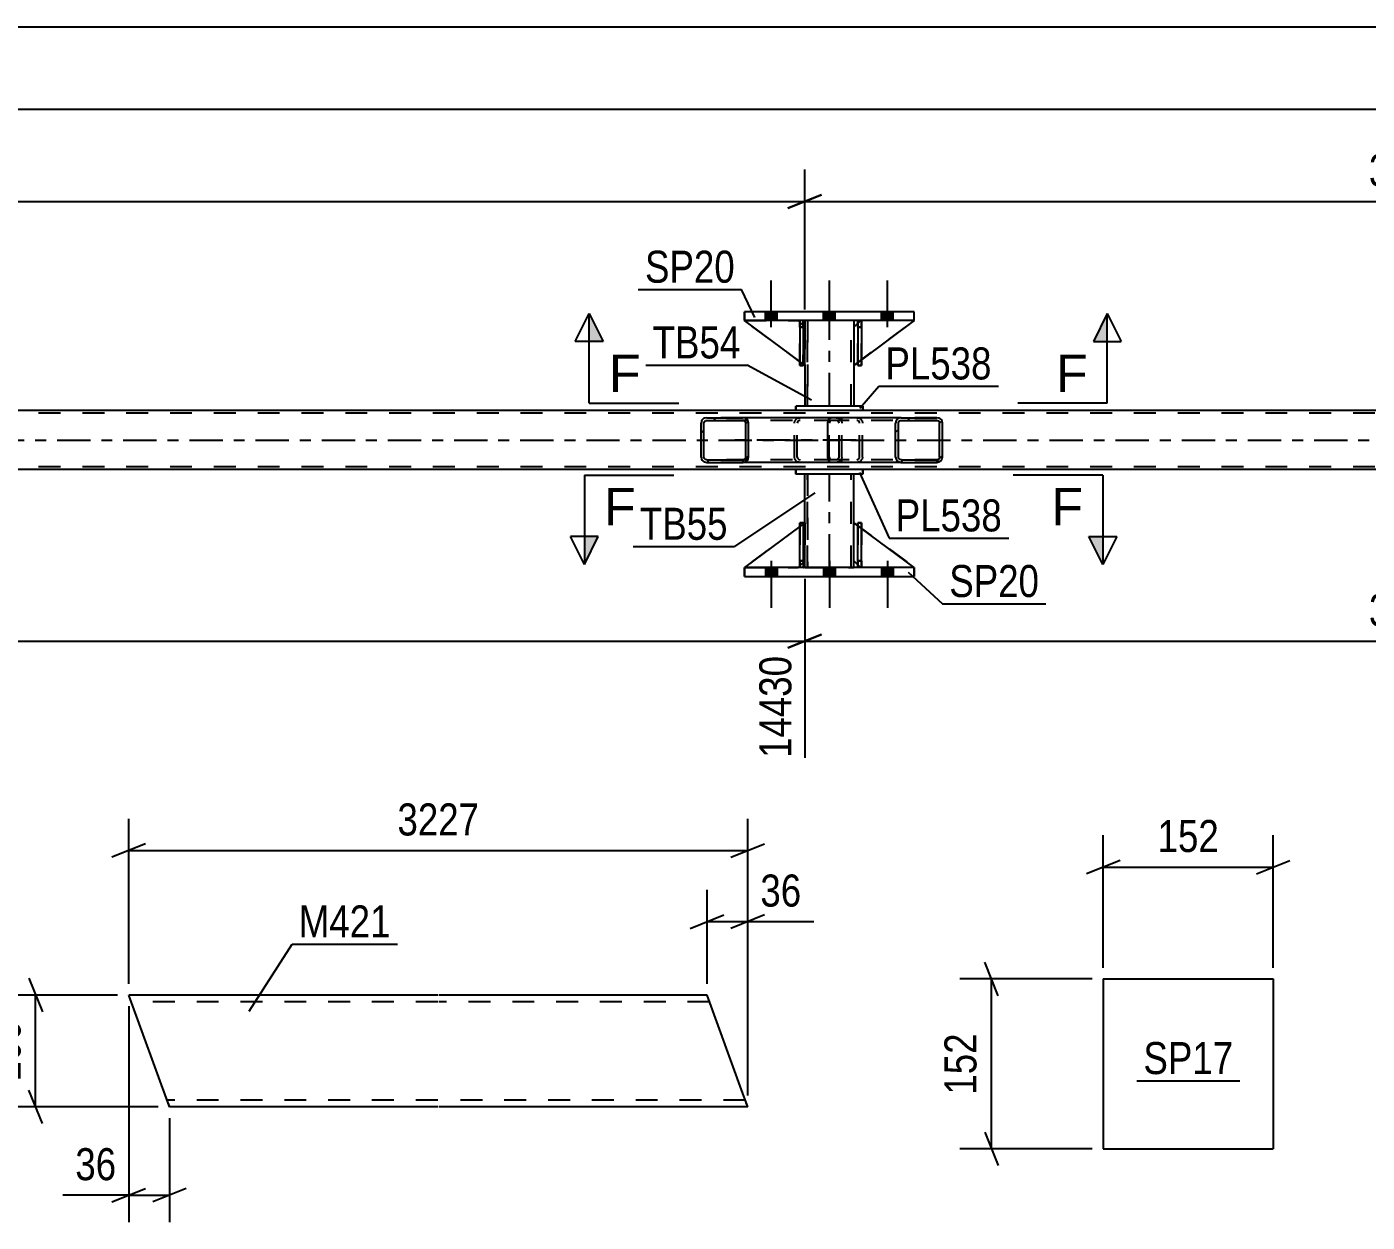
# Model space of a CAD drawing. Header units: millimetres. Extents: x 0 to 841, y 0 to 594.
# Drawn here: x 601.2 to 721.1, y 162.2 to 269.1 of the extents above; entities that cross this region are included whole.
import ezdxf

# ---------------------------------------------------------------- set-up
doc = ezdxf.new("R2010")
doc.units = ezdxf.units.MM
doc.linetypes.add('DXK_LINE_DOT2', pattern=[3.9198, 1.9599, -1.9599])
doc.linetypes.add('DXK_LINE_DOT3', pattern=[5.9187, 2.979, -0.9799, 0.9799, -0.9799])
doc.styles.add('Arial', font='ARIAL.TTF', dxfattribs={"height": 0.2})
doc.styles.add('Arial Narrow', font='ARIALN.TTF', dxfattribs={"height": 0.2})

# ---------------------------------------------------------------- blocks, each defined once
blk = doc.blocks.new('Part-103609051-3179 - 3096')
at = {"color": 2, "linetype": 'Continuous'}
for p, q in [((675.51, 220.71), (675.51, 224.71)), ((675.51, 224.71), (675.83, 224.71)), ((675.83, 220.71), (675.83, 224.71)), ((675.51, 220.71), (675.51, 220.71)), ((675.83, 220.71), (675.51, 220.71))]:
    blk.add_line(p, q, dxfattribs=at)
at = {"color": 7, "linetype": 'DXK_LINE_DOT2'}
for p, q in [((675.51, 224.71), (675.51, 221.31)), ((675.83, 221.31), (675.83, 224.71)), ((675.51, 221.31), (675.51, 220.71)), ((675.51, 221.31), (675.83, 221.31)), ((675.83, 220.71), (675.83, 221.31)), ((675.83, 220.71), (675.83, 220.71))]:
    blk.add_line(p, q, dxfattribs=at)
blk = doc.blocks.new('Part-103609051-3185 - 3096')
at = {"color": 2, "linetype": 'Continuous'}
for p, q in [((670.32, 224.38), (665.36, 220.71)), ((670.76, 224.71), (670.64, 224.62)), ((670.76, 221.31), (670.76, 224.71)), ((670.32, 220.87), (670.16, 220.71)), ((670.76, 221.31), (670.64, 221.18))]:
    blk.add_line(p, q, dxfattribs=at)
at = {"color": 7, "linetype": 'DXK_LINE_DOT2'}
for p, q in [((670.64, 224.62), (670.32, 224.38)), ((670.76, 224.71), (670.76, 221.31)), ((665.36, 220.71), (670.16, 220.71)), ((670.64, 221.18), (670.32, 220.87))]:
    blk.add_line(p, q, dxfattribs=at)
blk = doc.blocks.new('Bolt-103609051-3137 - 3096')
at = {"linetype": 'Continuous'}
for points in [[(667.24, 242.79), (668.28, 242.79), (668.28, 243.59), (667.24, 243.59)], [(667.24, 242.79), (668.28, 242.79), (668.28, 243.59), (667.24, 243.59)], [(667.24, 242.79), (668.28, 242.79), (668.28, 243.59), (667.24, 243.59)], [(672.44, 242.79), (673.48, 242.79), (673.48, 243.59), (672.44, 243.59)], [(672.44, 242.79), (673.48, 242.79), (673.48, 243.59), (672.44, 243.59)], [(677.64, 242.79), (678.68, 242.79), (678.68, 243.59), (677.64, 243.59)], [(677.64, 242.79), (678.68, 242.79), (678.68, 243.59), (677.64, 243.59)], [(677.64, 242.79), (678.68, 242.79), (678.68, 243.59), (677.64, 243.59)]]:
    blk.add_hatch(color=1, dxfattribs=at).paths.add_polyline_path(points)
at = {"color": 1, "linetype": 'Continuous'}
for p, q in [((667.76, 242.19), (667.76, 246.39)), ((667.76, 242.19), (667.76, 246.39)), ((667.76, 242.19), (667.76, 246.39)), ((672.96, 242.19), (672.96, 246.39)), ((672.96, 242.19), (672.96, 246.39)), ((678.16, 242.19), (678.16, 246.39)), ((678.16, 242.19), (678.16, 246.39)), ((678.16, 242.19), (678.16, 246.39)), ((667.24, 242.79), (667.24, 243.59)), ((667.24, 242.79), (667.24, 243.59)), ((667.24, 242.79), (667.24, 243.59)), ((668.28, 242.79), (668.28, 243.59)), ((668.28, 242.79), (668.28, 243.59)), ((668.28, 242.79), (668.28, 243.59)), ((672.44, 242.79), (672.44, 243.59)), ((672.44, 242.79), (672.44, 243.59)), ((673.48, 242.79), (673.48, 243.59)), ((673.48, 242.79), (673.48, 243.59)), ((677.64, 242.79), (677.64, 243.59)), ((677.64, 242.79), (677.64, 243.59)), ((677.64, 242.79), (677.64, 243.59)), ((678.68, 242.79), (678.68, 243.59)), ((678.68, 242.79), (678.68, 243.59)), ((678.68, 242.79), (678.68, 243.59))]:
    blk.add_line(p, q, dxfattribs=at)
blk = doc.blocks.new('Bolt-103609051-3138 - 3096')
at = {"linetype": 'Continuous'}
for points in [[(668.28, 220.71), (667.24, 220.71), (667.24, 219.91), (668.28, 219.91)], [(668.28, 220.71), (667.24, 220.71), (667.24, 219.91), (668.28, 219.91)], [(668.28, 220.71), (667.24, 220.71), (667.24, 219.91), (668.28, 219.91)], [(673.48, 220.71), (672.44, 220.71), (672.44, 219.91), (673.48, 219.91)], [(673.48, 220.71), (672.44, 220.71), (672.44, 219.91), (673.48, 219.91)], [(678.68, 220.71), (677.64, 220.71), (677.64, 219.91), (678.68, 219.91)], [(678.68, 220.71), (677.64, 220.71), (677.64, 219.91), (678.68, 219.91)], [(678.68, 220.71), (677.64, 220.71), (677.64, 219.91), (678.68, 219.91)]]:
    blk.add_hatch(color=1, dxfattribs=at).paths.add_polyline_path(points)
at = {"color": 1, "linetype": 'Continuous'}
for p, q in [((667.24, 220.71), (667.24, 219.91)), ((667.24, 220.71), (667.24, 219.91)), ((667.24, 220.71), (667.24, 219.91)), ((667.76, 221.31), (667.76, 217.11)), ((667.76, 221.31), (667.76, 217.11)), ((667.76, 221.31), (667.76, 217.11)), ((668.28, 220.71), (668.28, 219.91)), ((668.28, 220.71), (668.28, 219.91)), ((668.28, 220.71), (668.28, 219.91)), ((672.44, 220.71), (672.44, 219.91)), ((672.44, 220.71), (672.44, 219.91)), ((672.96, 221.31), (672.96, 217.11)), ((672.96, 221.31), (672.96, 217.11)), ((673.48, 220.71), (673.48, 219.91)), ((673.48, 220.71), (673.48, 219.91)), ((677.64, 220.71), (677.64, 219.91)), ((677.64, 220.71), (677.64, 219.91)), ((677.64, 220.71), (677.64, 219.91)), ((678.16, 221.31), (678.16, 217.11)), ((678.16, 221.31), (678.16, 217.11)), ((678.16, 221.31), (678.16, 217.11)), ((678.68, 220.71), (678.68, 219.91)), ((678.68, 220.71), (678.68, 219.91)), ((678.68, 220.71), (678.68, 219.91))]:
    blk.add_line(p, q, dxfattribs=at)
blk = doc.blocks.new('Part-103609051-3203 - 3096')
at = {"color": 2, "linetype": 'Continuous'}
for p, q in [((670.76, 224.71), (670.76, 229.07)), ((675.16, 224.71), (675.16, 229.07)), ((670.76, 220.71), (670.76, 221.31)), ((675.16, 220.71), (675.16, 221.31))]:
    blk.add_line(p, q, dxfattribs=at)
at = {"color": 7, "linetype": 'DXK_LINE_DOT2'}
for p, q in [((675.16, 229.07), (670.76, 229.07)), ((670.76, 220.71), (670.76, 229.07)), ((671, 220.71), (671, 229.07)), ((671, 229.07), (671, 220.71)), ((674.92, 220.71), (674.92, 229.07)), ((674.92, 220.71), (674.92, 229.07)), ((675.16, 220.71), (675.16, 229.07)), ((670.76, 221.31), (670.76, 224.71)), ((675.16, 221.31), (675.16, 224.71)), ((670.76, 220.71), (675.16, 220.71))]:
    blk.add_line(p, q, dxfattribs=at)
at = {"color": 7, "linetype": 'DXK_LINE_DOT3'}
blk.add_line((672.96, 220.71), (672.96, 229.07), dxfattribs=at)
blk = doc.blocks.new('Part-103609051-3204 - 3096')
at = {"color": 7, "linetype": 'DXK_LINE_DOT2'}
for p, q in [((670.31, 242.19), (670.31, 242.79)), ((670.31, 242.79), (670.32, 242.79)), ((670.32, 242.79), (670.31, 238.79)), ((670.64, 242.79), (670.31, 242.79)), ((670.63, 242.19), (670.63, 242.79)), ((670.63, 238.79), (670.64, 242.79)), ((670.31, 238.79), (670.31, 242.19)), ((670.31, 242.19), (670.63, 242.19)), ((670.63, 242.19), (670.63, 238.79)), ((670.31, 238.79), (670.63, 238.79))]:
    blk.add_line(p, q, dxfattribs=at)
blk = doc.blocks.new('Part-103609051-3210 - 3096')
at = {"color": 7, "linetype": 'DXK_LINE_DOT2'}
for p, q in [((670.76, 238.79), (665.36, 242.79)), ((665.36, 242.79), (670.16, 242.79)), ((670.16, 242.79), (670.76, 242.19)), ((670.76, 242.19), (670.16, 242.79)), ((670.76, 242.19), (670.76, 238.79)), ((670.76, 242.19), (670.76, 242.19)), ((670.76, 242.19), (670.76, 238.79))]:
    blk.add_line(p, q, dxfattribs=at)
blk = doc.blocks.new('Part-103609051-3220 - 3096')
at = {"color": 7, "linetype": 'DXK_LINE_DOT2'}
for p, q in [((670.63, 224.71), (670.31, 224.71)), ((670.31, 221.31), (670.31, 224.71)), ((670.32, 220.71), (670.31, 224.71)), ((670.63, 224.71), (670.63, 221.31)), ((670.64, 220.71), (670.63, 224.71)), ((670.63, 221.31), (670.31, 221.31)), ((670.31, 220.71), (670.31, 221.31)), ((670.64, 220.71), (670.31, 220.71)), ((670.63, 221.31), (670.63, 220.71)), ((670.63, 220.71), (670.64, 220.71))]:
    blk.add_line(p, q, dxfattribs=at)
blk = doc.blocks.new('Part-103609051-3159 - 3096')
at = {"color": 2, "linetype": 'Continuous'}
for p, q in [((675.16, 221.31), (675.16, 224.71)), ((675.51, 224.45), (675.16, 224.71)), ((680.56, 220.71), (675.83, 224.21)), ((675.51, 220.96), (675.16, 221.31))]:
    blk.add_line(p, q, dxfattribs=at)
at = {"color": 7, "linetype": 'DXK_LINE_DOT2'}
for p, q in [((675.83, 224.21), (675.51, 224.45)), ((675.76, 220.71), (675.51, 220.96)), ((680.56, 220.71), (675.76, 220.71)), ((680.56, 220.71), (680.56, 220.71)), ((680.56, 220.71), (680.56, 220.71))]:
    blk.add_line(p, q, dxfattribs=at)
blk = doc.blocks.new('Part-103609051-3164 - 3096')
at = {"color": 2, "linetype": 'Continuous'}
for p, q in [((665.36, 219.91), (665.36, 220.71)), ((680.56, 220.71), (665.36, 220.71)), ((680.56, 219.91), (680.56, 220.71)), ((665.36, 219.91), (680.56, 219.91))]:
    blk.add_line(p, q, dxfattribs=at)
at = {"color": 7, "linetype": 'DXK_LINE_DOT2'}
for p, q in [((665.36, 220.71), (665.36, 219.91)), ((680.56, 220.71), (680.56, 219.91))]:
    blk.add_line(p, q, dxfattribs=at)
blk = doc.blocks.new('Part-103609051-3169 - 3096')
at = {"color": 2, "linetype": 'Continuous'}
for p, q in [((680.56, 243.59), (665.36, 243.59)), ((665.36, 242.79), (665.36, 243.59)), ((680.56, 242.79), (680.56, 243.59)), ((680.56, 242.79), (665.36, 242.79))]:
    blk.add_line(p, q, dxfattribs=at)
at = {"color": 7, "linetype": 'DXK_LINE_DOT2'}
for p, q in [((665.36, 243.59), (665.36, 242.79)), ((680.56, 242.79), (680.56, 243.59))]:
    blk.add_line(p, q, dxfattribs=at)
blk = doc.blocks.new('Part-103609051-3176 - 3096')
at = {"color": 7, "linetype": 'DXK_LINE_DOT2'}
for p, q in [((768.81, 234.51), (106.7, 234.51)), ((675.96, 234.75), (669.96, 234.75)), ((768.81, 229.71), (106.7, 229.71)), ((675.96, 229.47), (669.96, 229.47))]:
    blk.add_line(p, q, dxfattribs=at)
at = {"color": 2, "linetype": 'Continuous'}
for p, q in [((669.96, 234.75), (505.69, 234.75)), ((768.81, 234.75), (675.96, 234.75)), ((669.96, 229.47), (505.69, 229.47)), ((768.81, 229.47), (675.96, 229.47))]:
    blk.add_line(p, q, dxfattribs=at)
at = {"color": 7, "linetype": 'DXK_LINE_DOT3'}
blk.add_line((106.7, 232.11), (768.81, 232.11), dxfattribs=at)
blk = doc.blocks.new('Part-103609051-3177 - 3096')
at = {"color": 7, "linetype": 'DXK_LINE_DOT2'}
for p, q in [((675.83, 224.71), (675.51, 224.71)), ((675.51, 221.31), (675.51, 224.71)), ((675.51, 220.71), (675.51, 224.71)), ((675.83, 224.71), (675.83, 221.31)), ((675.83, 220.71), (675.83, 224.71)), ((675.83, 221.31), (675.51, 221.31)), ((675.51, 220.71), (675.51, 221.31)), ((675.83, 220.71), (675.51, 220.71)), ((675.83, 221.31), (675.83, 220.71)), ((675.83, 220.71), (675.83, 220.71))]:
    blk.add_line(p, q, dxfattribs=at)
blk = doc.blocks.new('Part-103609051-3178 - 3096')
at = {"color": 2, "linetype": 'Continuous'}
for p, q in [((670.32, 220.71), (670.32, 224.71)), ((670.32, 224.71), (670.64, 224.71)), ((670.64, 220.71), (670.64, 224.71)), ((670.32, 220.71), (670.32, 220.71)), ((670.64, 220.71), (670.32, 220.71))]:
    blk.add_line(p, q, dxfattribs=at)
at = {"color": 7, "linetype": 'DXK_LINE_DOT2'}
for p, q in [((670.32, 224.71), (670.32, 221.31)), ((670.64, 221.31), (670.64, 224.71)), ((670.32, 221.31), (670.32, 220.71)), ((670.32, 221.31), (670.64, 221.31)), ((670.64, 220.71), (670.64, 221.31)), ((670.64, 220.71), (670.64, 220.71))]:
    blk.add_line(p, q, dxfattribs=at)
blk = doc.blocks.new('Part-103609051-3182 - 3096')
at = {"color": 7, "linetype": 'DXK_LINE_DOT2'}
for p, q in [((670.76, 224.71), (665.36, 220.71)), ((670.76, 221.31), (670.76, 224.71)), ((670.76, 224.71), (670.76, 221.31)), ((665.36, 220.71), (670.16, 220.71)), ((670.76, 221.31), (670.16, 220.71))]:
    blk.add_line(p, q, dxfattribs=at)
blk = doc.blocks.new('Part-103609051-3188 - 3096')
at = {"color": 7, "linetype": 'DXK_LINE_DOT2'}
for p, q in [((675.16, 221.31), (675.16, 224.71)), ((675.16, 224.71), (680.56, 220.71)), ((675.76, 220.71), (675.16, 221.31)), ((680.56, 220.71), (675.76, 220.71))]:
    blk.add_line(p, q, dxfattribs=at)
blk = doc.blocks.new('Part-103609051-3193 - 3096')
at = {"color": 2, "linetype": 'Continuous'}
for p, q in [((675.96, 235.15), (669.96, 235.15)), ((669.96, 234.75), (669.96, 235.15)), ((669.96, 235.15), (669.96, 235.15)), ((675.96, 235.15), (675.96, 234.75)), ((675.96, 235.15), (675.96, 235.15)), ((675.96, 234.75), (669.96, 234.75)), ((669.96, 234.75), (669.96, 234.75)), ((675.96, 234.75), (675.96, 234.75))]:
    blk.add_line(p, q, dxfattribs=at)
at = {"color": 7, "linetype": 'DXK_LINE_DOT2'}
for p, q in [((675.96, 235.15), (669.96, 235.15)), ((669.96, 235.15), (669.96, 234.75)), ((675.96, 234.75), (675.96, 235.15)), ((675.96, 234.75), (669.96, 234.75))]:
    blk.add_line(p, q, dxfattribs=at)
blk = doc.blocks.new('Part-103609051-3198 - 3096')
at = {"color": 2, "linetype": 'Continuous'}
for p, q in [((675.96, 229.47), (669.96, 229.47)), ((669.96, 229.07), (669.96, 229.47)), ((675.96, 229.07), (669.96, 229.07)), ((675.96, 229.47), (675.96, 229.07)), ((675.96, 229.47), (675.96, 229.47)), ((675.96, 229.07), (675.96, 229.07))]:
    blk.add_line(p, q, dxfattribs=at)
at = {"color": 7, "linetype": 'DXK_LINE_DOT2'}
for p, q in [((669.96, 229.47), (669.96, 229.07)), ((675.96, 229.07), (675.96, 229.47))]:
    blk.add_line(p, q, dxfattribs=at)
blk = doc.blocks.new('Part-103609051-3205 - 3096')
at = {"color": 7, "linetype": 'DXK_LINE_DOT2'}
for p, q in [((675.51, 242.19), (675.51, 242.79)), ((675.51, 242.79), (675.51, 242.79)), ((675.51, 242.79), (675.51, 238.79)), ((675.83, 242.79), (675.51, 242.79)), ((675.83, 242.19), (675.83, 242.79)), ((675.83, 238.79), (675.83, 242.79)), ((675.51, 238.79), (675.51, 242.19)), ((675.51, 242.19), (675.83, 242.19)), ((675.83, 242.19), (675.83, 238.79)), ((675.51, 238.79), (675.83, 238.79))]:
    blk.add_line(p, q, dxfattribs=at)
blk = doc.blocks.new('Part-103609051-3206 - 3096')
at = {"color": 2, "linetype": 'Continuous'}
for p, q in [((670.64, 242.79), (670.32, 242.79)), ((670.32, 242.79), (670.32, 238.79)), ((670.64, 242.79), (670.64, 242.79)), ((670.64, 242.79), (670.64, 238.79)), ((670.64, 238.79), (670.32, 238.79))]:
    blk.add_line(p, q, dxfattribs=at)
at = {"color": 7, "linetype": 'DXK_LINE_DOT2'}
for p, q in [((670.32, 242.19), (670.32, 242.79)), ((670.64, 242.19), (670.64, 242.79)), ((670.64, 242.79), (670.64, 242.79)), ((670.64, 242.19), (670.32, 242.19)), ((670.32, 242.19), (670.32, 238.79)), ((670.64, 238.79), (670.64, 242.19))]:
    blk.add_line(p, q, dxfattribs=at)
blk = doc.blocks.new('Part-103609051-3207 - 3096')
at = {"color": 2, "linetype": 'Continuous'}
for p, q in [((675.83, 242.79), (675.51, 242.79)), ((675.51, 242.79), (675.51, 238.79)), ((675.83, 242.79), (675.83, 242.79)), ((675.83, 242.79), (675.83, 238.79)), ((675.83, 238.79), (675.51, 238.79))]:
    blk.add_line(p, q, dxfattribs=at)
at = {"color": 7, "linetype": 'DXK_LINE_DOT2'}
for p, q in [((675.51, 242.19), (675.51, 242.79)), ((675.83, 242.19), (675.83, 242.79)), ((675.83, 242.79), (675.83, 242.79)), ((675.83, 242.19), (675.51, 242.19)), ((675.51, 242.19), (675.51, 238.79)), ((675.83, 238.79), (675.83, 242.19))]:
    blk.add_line(p, q, dxfattribs=at)
blk = doc.blocks.new('Part-103609051-3213 - 3096')
at = {"color": 2, "linetype": 'Continuous'}
for p, q in [((670.32, 239.12), (665.36, 242.79)), ((670.32, 242.64), (670.16, 242.79)), ((670.76, 242.19), (670.64, 242.32)), ((670.76, 242.19), (670.76, 242.19)), ((670.76, 238.79), (670.76, 242.19)), ((670.64, 238.88), (670.76, 238.79)), ((670.76, 238.79), (670.76, 238.79))]:
    blk.add_line(p, q, dxfattribs=at)
at = {"color": 7, "linetype": 'DXK_LINE_DOT2'}
for p, q in [((670.16, 242.79), (665.36, 242.79)), ((670.16, 242.79), (670.76, 242.19)), ((670.64, 242.32), (670.32, 242.64)), ((670.76, 242.19), (670.76, 238.79)), ((670.64, 238.88), (670.32, 239.12))]:
    blk.add_line(p, q, dxfattribs=at)
blk = doc.blocks.new('Part-103609051-3216 - 3096')
at = {"color": 7, "linetype": 'DXK_LINE_DOT2'}
for p, q in [((675.76, 242.79), (675.16, 242.19)), ((675.16, 238.79), (680.56, 242.79)), ((680.56, 242.79), (675.76, 242.79)), ((675.16, 242.19), (675.16, 238.79))]:
    blk.add_line(p, q, dxfattribs=at)
blk = doc.blocks.new('Part-103609051-3219 - 3096')
at = {"color": 2, "linetype": 'Continuous'}
for p, q in [((675.51, 242.54), (675.16, 242.19)), ((680.56, 242.79), (675.83, 239.29)), ((675.16, 242.19), (675.16, 238.79)), ((675.51, 239.05), (675.16, 238.79))]:
    blk.add_line(p, q, dxfattribs=at)
at = {"color": 7, "linetype": 'DXK_LINE_DOT2'}
for p, q in [((675.76, 242.79), (675.51, 242.54)), ((680.56, 242.79), (675.76, 242.79)), ((675.83, 239.29), (675.51, 239.05))]:
    blk.add_line(p, q, dxfattribs=at)
blk = doc.blocks.new('Part-103609051-3253 - 3096')
at = {"linetype": 'Continuous'}
h = blk.add_hatch(dxfattribs=at)
h.set_pattern_fill('', scale=0.7, style=0, pattern_type=0)
h.set_pattern_definition([(45, (683.0387, 233.815), (-1.57154, 1.57154), [])])
h.paths.add_polyline_path([(683.08, 233.63), (683.04, 233.82), (682.93, 233.97), (682.77, 234.07), (682.57, 234.11), (679.39, 234.11), (679.2, 234.07), (679.03, 233.97), (678.93, 233.82), (678.89, 233.63), (678.89, 230.59), (678.93, 230.41), (679.03, 230.25), (679.2, 230.15), (679.39, 230.11), (682.57, 230.11), (682.77, 230.15), (682.93, 230.25), (683.04, 230.41), (683.08, 230.59)])
h.paths.add_polyline_path([(682.81, 230.5), (682.75, 230.42), (682.67, 230.37), (682.57, 230.35), (679.39, 230.35), (679.29, 230.37), (679.21, 230.42), (679.16, 230.5), (679.14, 230.59), (679.14, 233.63), (679.16, 233.72), (679.21, 233.8), (679.29, 233.85), (679.39, 233.87), (682.57, 233.87), (682.67, 233.85), (682.75, 233.8), (682.81, 233.72), (682.83, 233.63), (682.83, 230.59)])
at = {"color": 2, "linetype": 'Continuous'}
for p, q in [((672.84, 233.82), (672.9, 233.97)), ((672.9, 233.97), (672.99, 234.07)), ((672.99, 234.07), (673.09, 234.11)), ((679.39, 234.11), (673.09, 234.11)), ((679.39, 234.11), (679.2, 234.07)), ((679.21, 233.8), (679.29, 233.85)), ((679.29, 233.85), (679.39, 233.87)), ((679.39, 234.11), (682.57, 234.11)), ((679.39, 233.87), (682.57, 233.87)), ((682.77, 234.07), (682.57, 234.11)), ((682.57, 233.87), (682.67, 233.85)), ((682.67, 233.85), (682.75, 233.8)), ((672.82, 233.63), (672.84, 233.82)), ((672.82, 230.59), (672.82, 233.63)), ((678.93, 233.82), (678.89, 233.63)), ((678.89, 230.59), (678.89, 233.63)), ((679.14, 233.63), (679.16, 233.72)), ((679.14, 230.59), (679.14, 233.63)), ((679.16, 233.72), (679.21, 233.8)), ((682.75, 233.8), (682.81, 233.72)), ((682.81, 233.72), (682.83, 233.63)), ((682.83, 230.59), (682.83, 233.63)), ((683.08, 233.63), (683.04, 233.82)), ((683.08, 230.59), (683.08, 233.63)), ((672.84, 230.41), (672.82, 230.59)), ((672.9, 230.25), (672.84, 230.41)), ((672.99, 230.15), (672.9, 230.25)), ((678.89, 230.59), (678.93, 230.41)), ((679.16, 230.5), (679.14, 230.59)), ((679.21, 230.42), (679.16, 230.5)), ((679.29, 230.37), (679.21, 230.42)), ((679.39, 230.35), (679.29, 230.37)), ((679.39, 230.35), (682.57, 230.35)), ((682.67, 230.37), (682.57, 230.35)), ((682.75, 230.42), (682.67, 230.37)), ((682.81, 230.5), (682.75, 230.42)), ((682.83, 230.59), (682.81, 230.5)), ((683.04, 230.41), (683.08, 230.59)), ((673.09, 230.11), (672.99, 230.15)), ((679.39, 230.11), (673.09, 230.11)), ((679.2, 230.15), (679.39, 230.11)), ((679.39, 230.11), (682.57, 230.11)), ((682.57, 230.11), (682.77, 230.15))]:
    blk.add_line(p, q, dxfattribs=at)
at = {"color": 7, "linetype": 'DXK_LINE_DOT2'}
for p, q in [((673.04, 233.85), (672.99, 233.8)), ((673.09, 233.87), (673.04, 233.85)), ((682.57, 233.87), (673.09, 233.87)), ((674.08, 233.87), (674.08, 234.11)), ((675.42, 234.11), (675.62, 234.07)), ((675.52, 233.85), (675.42, 233.87)), ((675.6, 233.8), (675.52, 233.85)), ((682.57, 234.11), (679.39, 234.11)), ((672.96, 233.72), (672.95, 233.63)), ((672.95, 230.59), (672.95, 233.63)), ((672.99, 233.8), (672.96, 233.72)), ((675.66, 233.72), (675.6, 233.8)), ((675.67, 233.63), (675.66, 233.72)), ((675.67, 230.59), (675.67, 233.63)), ((675.89, 233.82), (675.93, 233.63)), ((675.93, 230.59), (675.93, 233.63)), ((672.95, 230.59), (672.96, 230.5)), ((672.96, 230.5), (672.99, 230.42)), ((672.99, 230.42), (673.04, 230.37)), ((673.04, 230.37), (673.09, 230.35)), ((682.57, 230.35), (673.09, 230.35)), ((674.08, 230.11), (674.08, 230.35)), ((675.42, 230.35), (675.52, 230.37)), ((675.52, 230.37), (675.6, 230.42)), ((675.6, 230.42), (675.66, 230.5)), ((675.66, 230.5), (675.67, 230.59)), ((675.93, 230.59), (675.89, 230.41)), ((675.62, 230.15), (675.42, 230.11)), ((682.57, 230.11), (679.39, 230.11))]:
    blk.add_line(p, q, dxfattribs=at)
for centre, start, end in [((675.44, 233.62), 23.8495, 68.8059), ((675.44, 230.61), 291.1941, 336.1505)]:
    blk.add_arc(centre, 0.492, start, end, dxfattribs=at)
at = {"color": 2, "linetype": 'Continuous'}
for centre, start, end in [((679.38, 233.62), 111.194, 156.1505), ((682.59, 233.62), 23.8495, 68.806), ((679.38, 230.61), 203.8495, 248.806), ((682.59, 230.61), 291.194, 336.1505)]:
    blk.add_arc(centre, 0.492, start, end, dxfattribs=at)
blk = doc.blocks.new('Part-103609051-3282 - 3096')
at = {"linetype": 'Continuous'}
h = blk.add_hatch(dxfattribs=at)
h.set_pattern_fill('', scale=0.7, style=0, pattern_type=0)
h.set_pattern_definition([(45, (665.6935, 233.815), (-1.57154, 1.57154), [])])
h.paths.add_polyline_path([(665.73, 233.63), (665.69, 233.82), (665.58, 233.97), (665.42, 234.07), (665.22, 234.11), (661.99, 234.11), (661.79, 234.07), (661.63, 233.97), (661.51, 233.82), (661.48, 233.63), (661.48, 230.59), (661.51, 230.41), (661.63, 230.25), (661.79, 230.15), (661.99, 230.11), (665.22, 230.11), (665.42, 230.15), (665.58, 230.25), (665.69, 230.41), (665.73, 230.59)])
h.paths.add_polyline_path([(665.46, 230.5), (665.4, 230.42), (665.32, 230.37), (665.22, 230.35), (661.99, 230.35), (661.89, 230.37), (661.81, 230.42), (661.75, 230.5), (661.73, 230.59), (661.73, 233.63), (661.75, 233.72), (661.81, 233.8), (661.89, 233.85), (661.99, 233.87), (665.22, 233.87), (665.32, 233.85), (665.4, 233.8), (665.46, 233.72), (665.48, 233.63), (665.48, 230.59)])
at = {"color": 2, "linetype": 'Continuous'}
for p, q in [((661.99, 234.11), (661.79, 234.07)), ((661.81, 233.8), (661.89, 233.85)), ((661.89, 233.85), (661.99, 233.87)), ((661.99, 234.11), (665.22, 234.11)), ((661.99, 233.87), (665.22, 233.87)), ((673.09, 234.11), (665.22, 234.11)), ((665.42, 234.07), (665.22, 234.11)), ((665.22, 233.87), (665.32, 233.85)), ((665.32, 233.85), (665.4, 233.8)), ((661.51, 233.82), (661.48, 233.63)), ((661.48, 230.59), (661.48, 233.63)), ((661.73, 233.63), (661.75, 233.72)), ((661.73, 230.59), (661.73, 233.63)), ((661.75, 233.72), (661.81, 233.8)), ((665.4, 233.8), (665.46, 233.72)), ((665.46, 233.72), (665.48, 233.63)), ((665.48, 230.59), (665.48, 233.63)), ((665.73, 233.63), (665.69, 233.82)), ((665.73, 230.59), (665.73, 233.63)), ((661.48, 230.59), (661.51, 230.41)), ((661.75, 230.5), (661.73, 230.59)), ((661.81, 230.42), (661.75, 230.5)), ((661.89, 230.37), (661.81, 230.42)), ((661.99, 230.35), (661.89, 230.37)), ((661.99, 230.35), (665.22, 230.35)), ((665.32, 230.37), (665.22, 230.35)), ((665.4, 230.42), (665.32, 230.37)), ((665.46, 230.5), (665.4, 230.42)), ((665.48, 230.59), (665.46, 230.5)), ((665.69, 230.41), (665.73, 230.59)), ((661.79, 230.15), (661.99, 230.11)), ((661.99, 230.11), (665.22, 230.11)), ((665.22, 230.11), (665.42, 230.15)), ((673.09, 230.11), (665.22, 230.11))]:
    blk.add_line(p, q, dxfattribs=at)
at = {"color": 7, "linetype": 'DXK_LINE_DOT2'}
for p, q in [((665.22, 234.11), (661.99, 234.11)), ((673.57, 233.87), (661.99, 233.87)), ((670.14, 234.07), (670.34, 234.11)), ((670.24, 233.85), (670.16, 233.8)), ((670.34, 233.87), (670.24, 233.85)), ((673.57, 234.11), (673.09, 234.11)), ((673.57, 234.11), (673.77, 234.07)), ((673.67, 233.85), (673.57, 233.87)), ((673.75, 233.8), (673.67, 233.85)), ((669.83, 233.63), (669.86, 233.82)), ((669.83, 230.59), (669.83, 233.63)), ((670.1, 233.72), (670.08, 233.63)), ((670.08, 230.59), (670.08, 233.63)), ((670.16, 233.8), (670.1, 233.72)), ((673.81, 233.72), (673.75, 233.8)), ((673.83, 233.63), (673.81, 233.72)), ((673.83, 230.59), (673.83, 233.63)), ((674.04, 233.82), (674.08, 233.63)), ((674.08, 230.59), (674.08, 233.63)), ((673.57, 230.35), (661.99, 230.35)), ((669.86, 230.41), (669.83, 230.59)), ((670.08, 230.59), (670.1, 230.5)), ((670.1, 230.5), (670.16, 230.42)), ((670.16, 230.42), (670.24, 230.37)), ((670.24, 230.37), (670.34, 230.35)), ((673.57, 230.35), (673.67, 230.37)), ((673.67, 230.37), (673.75, 230.42)), ((673.75, 230.42), (673.81, 230.5)), ((673.81, 230.5), (673.83, 230.59)), ((674.08, 230.59), (674.04, 230.41)), ((665.22, 230.11), (661.99, 230.11)), ((670.34, 230.11), (670.14, 230.15)), ((673.57, 230.11), (673.09, 230.11)), ((673.77, 230.15), (673.57, 230.11))]:
    blk.add_line(p, q, dxfattribs=at)
at = {"color": 7, "linetype": 'DXK_LINE_DOT3'}
blk.add_line((675.37, 232.11), (663.6, 232.11), dxfattribs=at)
at = {"color": 2, "linetype": 'Continuous'}
for centre, start, end in [((661.97, 233.61), 110.7583, 155.6801), ((665.24, 233.61), 24.3199, 69.2417), ((661.97, 230.61), 204.3199, 249.2417), ((665.24, 230.61), 290.7583, 335.6801)]:
    blk.add_arc(centre, 0.496, start, end, dxfattribs=at)
at = {"color": 7, "linetype": 'DXK_LINE_DOT2'}
for centre, start, end in [((670.32, 233.61), 110.7583, 155.68), ((673.59, 233.61), 24.32, 69.2417), ((670.32, 230.61), 204.32, 249.2417), ((673.59, 230.61), 290.7583, 335.68)]:
    blk.add_arc(centre, 0.496, start, end, dxfattribs=at)
blk = doc.blocks.new('Part-103609051-3305 - 3096')
at = {"color": 2, "linetype": 'Continuous'}
for p, q in [((670.76, 242.79), (670.76, 242.19)), ((675.16, 242.79), (675.16, 242.19)), ((670.76, 238.79), (670.76, 235.15)), ((675.16, 238.79), (675.16, 235.15))]:
    blk.add_line(p, q, dxfattribs=at)
at = {"color": 7, "linetype": 'DXK_LINE_DOT2'}
for p, q in [((675.16, 242.79), (670.76, 242.79)), ((670.76, 242.79), (670.76, 235.15)), ((671, 235.15), (671, 242.79)), ((671, 242.79), (671, 235.15)), ((674.92, 235.15), (674.92, 242.79)), ((674.92, 235.15), (674.92, 242.79)), ((675.16, 242.79), (675.16, 235.15)), ((670.76, 242.19), (670.76, 238.79)), ((675.16, 242.19), (675.16, 238.79)), ((675.16, 235.15), (670.76, 235.15))]:
    blk.add_line(p, q, dxfattribs=at)
at = {"color": 7, "linetype": 'DXK_LINE_DOT3'}
blk.add_line((672.96, 235.15), (672.96, 242.79), dxfattribs=at)
blk = doc.blocks.new('Part-103609051-11795 - 11794')
at = {"color": 2, "linetype": 'Continuous'}
for p, q in [((697.47, 183.92), (697.47, 168.72)), ((697.47, 183.92), (712.67, 183.92)), ((712.67, 183.92), (712.67, 168.72)), ((697.47, 168.72), (712.67, 168.72))]:
    blk.add_line(p, q, dxfattribs=at)
blk = doc.blocks.new('Part-103609051-17109 - 17108')
at = {"color": 2, "linetype": 'Continuous'}
for p, q in [((637.92, 182.48), (610.28, 182.48)), ((613.89, 172.58), (610.28, 182.48)), ((662.02, 182.48), (638.02, 182.48)), ((665.22, 173.68), (662.02, 182.48)), ((665.66, 172.48), (665.22, 173.68)), ((613.92, 172.48), (613.89, 172.58)), ((637.92, 172.48), (613.92, 172.48)), ((665.66, 172.48), (638.02, 172.48))]:
    blk.add_line(p, q, dxfattribs=at)
at = {"color": 7, "linetype": 'DXK_LINE_DOT2'}
for p, q in [((637.92, 181.88), (610.5, 181.88)), ((662.24, 181.88), (638.02, 181.88)), ((637.92, 173.08), (613.7, 173.08)), ((613.79, 172.84), (613.92, 172.48)), ((665.44, 173.08), (638.02, 173.08)), ((665.63, 172.58), (665.53, 172.84)), ((665.66, 172.48), (665.63, 172.58))]:
    blk.add_line(p, q, dxfattribs=at)
blk = doc.blocks.new('StraightDimension-103609051-3571 - 3096')
at = {"color": 7, "linetype": 'Continuous'}
for p, q in [((779.03, 228.47), (779.03, 203.68)), ((670.76, 219.71), (670.76, 203.68)), ((672.26, 214.72), (669.26, 213.52)), ((777.53, 213.52), (780.53, 214.72)), ((670.76, 214.12), (779.03, 214.12))]:
    blk.add_line(p, q, dxfattribs=at)
at = {"color": 0}
blk.add_wipeout([(729.15, 214.87), (729.15, 219.07), (720.64, 219.07), (720.64, 214.87)], dxfattribs=at)
at = {"color": 3, "style": 'Arial Narrow'}
blk.add_text('3736', height=2.863, dxfattribs=at).set_placement((721.24, 215.47))
at = {"color": 0, "linetype": 'Continuous'}
blk.add_wipeout([(778.43, 213.42), (774.23, 213.42), (774.23, 203.08), (778.43, 203.08)], dxfattribs=at)
at = {"color": 3, "linetype": 'Continuous', "style": 'Arial Narrow'}
blk.add_text('18167', height=2.863, rotation=90.0002, dxfattribs=at).set_placement((777.83, 203.68))
blk = doc.blocks.new('StraightDimension-103609051-3450 - 3096')
at = {"color": 7, "linetype": 'Continuous'}
for p, q in [((500.49, 243.79), (500.49, 256.3)), ((670.76, 243.79), (670.76, 256.3)), ((501.99, 254.05), (498.99, 252.85)), ((500.49, 253.45), (670.76, 253.45)), ((669.26, 252.85), (672.26, 254.05))]:
    blk.add_line(p, q, dxfattribs=at)
at = {"color": 0}
blk.add_wipeout([(589.88, 254.2), (589.88, 258.4), (581.37, 258.4), (581.37, 254.2)], dxfattribs=at)
at = {"color": 3, "style": 'Arial Narrow'}
blk.add_text('4257', height=2.863, dxfattribs=at).set_placement((581.97, 254.8))
blk = doc.blocks.new('StraightDimension-103609051-3414 - 3096')
at = {"color": 7, "linetype": 'Continuous'}
blk.add_line((96.48, 261.69), (779.03, 261.69), dxfattribs=at)
blk = doc.blocks.new('StraightDimension-103609051-3435 - 3096')
at = {"color": 7, "linetype": 'Continuous'}
blk.add_line((95.84, 269.06), (779.67, 269.06), dxfattribs=at)
blk = doc.blocks.new('StraightDimension-103609051-3446 - 3096')
at = {"color": 7, "linetype": 'Continuous'}
for p, q in [((670.76, 243.79), (670.76, 256.3)), ((779.03, 235.75), (779.03, 256.3)), ((672.26, 254.05), (669.26, 252.85)), ((670.76, 253.45), (779.03, 253.45)), ((777.53, 252.85), (780.53, 254.05))]:
    blk.add_line(p, q, dxfattribs=at)
at = {"color": 0}
blk.add_wipeout([(729.15, 254.2), (729.15, 258.4), (720.64, 258.4), (720.64, 254.2)], dxfattribs=at)
at = {"color": 3, "style": 'Arial Narrow'}
blk.add_text('3736', height=2.863, dxfattribs=at).set_placement((721.24, 254.8))
blk = doc.blocks.new('StraightDimension-103609051-3565 - 3096')
at = {"color": 7, "linetype": 'Continuous'}
for p, q in [((500.49, 219.71), (500.49, 203.68)), ((670.76, 219.71), (670.76, 203.68)), ((501.99, 214.72), (498.99, 213.52)), ((669.26, 213.52), (672.26, 214.72)), ((500.49, 214.12), (670.76, 214.12))]:
    blk.add_line(p, q, dxfattribs=at)
at = {"color": 0}
blk.add_wipeout([(589.88, 214.87), (589.88, 219.07), (581.37, 219.07), (581.37, 214.87)], dxfattribs=at)
at = {"color": 3, "style": 'Arial Narrow'}
blk.add_text('4257', height=2.863, dxfattribs=at).set_placement((581.97, 215.47))
at = {"color": 0, "linetype": 'Continuous'}
blk.add_wipeout([(670.16, 213.42), (665.96, 213.42), (665.96, 203.08), (670.16, 203.08)], dxfattribs=at)
at = {"color": 3, "linetype": 'Continuous', "style": 'Arial Narrow'}
blk.add_text('14430', height=2.863, rotation=90.0002, dxfattribs=at).set_placement((669.56, 203.68))
blk = doc.blocks.new('StraightDimension-103609051-11797 - 11794')
at = {"color": 7, "linetype": 'Continuous'}
for p, q in [((688.07, 182.42), (686.87, 185.42)), ((696.47, 183.92), (684.62, 183.92)), ((687.47, 168.72), (687.47, 183.92)), ((686.87, 170.22), (688.07, 167.22)), ((696.47, 168.72), (684.62, 168.72))]:
    blk.add_line(p, q, dxfattribs=at)
at = {"color": 0}
blk.add_wipeout([(686.72, 179.66), (682.52, 179.66), (682.52, 172.97), (686.72, 172.97)], dxfattribs=at)
at = {"color": 3, "style": 'Arial Narrow'}
blk.add_text('152', height=2.863, rotation=90.0002, dxfattribs=at).set_placement((686.12, 173.57))
blk = doc.blocks.new('StraightDimension-103609051-11801 - 11794')
at = {"color": 7, "linetype": 'Continuous'}
for p, q in [((697.47, 184.92), (697.47, 196.77)), ((712.67, 184.92), (712.67, 196.77)), ((698.97, 194.52), (695.97, 193.32)), ((711.17, 193.32), (714.17, 194.52)), ((697.47, 193.92), (712.67, 193.92))]:
    blk.add_line(p, q, dxfattribs=at)
at = {"color": 0}
blk.add_wipeout([(708.42, 194.67), (708.42, 198.87), (701.73, 198.87), (701.73, 194.67)], dxfattribs=at)
at = {"color": 3, "style": 'Arial Narrow'}
blk.add_text('152', height=2.863, dxfattribs=at).set_placement((702.33, 195.27))
blk = doc.blocks.new('StraightDimension-103609051-17381 - 17108')
at = {"color": 7, "linetype": 'Continuous'}
for p, q in [((610.28, 181.48), (610.28, 162.17)), ((613.92, 171.48), (613.92, 162.17)), ((610.28, 164.57), (604.38, 164.57)), ((610.28, 164.57), (604.38, 164.57)), ((608.78, 163.97), (611.78, 165.17)), ((610.28, 164.57), (613.92, 164.57)), ((615.42, 165.17), (612.42, 163.97))]:
    blk.add_line(p, q, dxfattribs=at)
at = {"color": 0}
blk.add_wipeout([(609.76, 165.32), (609.76, 169.52), (604.9, 169.52), (604.9, 165.32)], dxfattribs=at)
at = {"color": 3, "style": 'Arial Narrow'}
blk.add_text('36', height=2.863, dxfattribs=at).set_placement((605.5, 165.92))
blk = doc.blocks.new('StraightDimension-103609051-17366 - 17108')
at = {"color": 7, "linetype": 'Continuous'}
for p, q in [((662.02, 183.48), (662.02, 191.89)), ((665.66, 173.48), (665.66, 191.89)), ((660.52, 188.44), (663.52, 189.64)), ((667.16, 189.64), (664.16, 188.44)), ((662.02, 189.04), (665.66, 189.04)), ((665.66, 189.04), (671.57, 189.04)), ((665.66, 189.04), (671.57, 189.04))]:
    blk.add_line(p, q, dxfattribs=at)
at = {"color": 0}
blk.add_wipeout([(671.04, 189.79), (671.04, 193.99), (666.19, 193.99), (666.19, 189.79)], dxfattribs=at)
at = {"color": 3, "style": 'Arial Narrow'}
blk.add_text('36', height=2.863, dxfattribs=at).set_placement((666.79, 190.39))
blk = doc.blocks.new('StraightDimension-103609051-17355 - 17108')
at = {"color": 7, "linetype": 'Continuous'}
for p, q in [((610.28, 183.48), (610.28, 198.25)), ((665.66, 173.48), (665.66, 198.25)), ((611.78, 196), (608.78, 194.8)), ((664.16, 194.8), (667.16, 196)), ((610.28, 195.4), (665.66, 195.4))]:
    blk.add_line(p, q, dxfattribs=at)
at = {"color": 0}
blk.add_wipeout([(642.23, 196.15), (642.23, 200.35), (633.72, 200.35), (633.72, 196.15)], dxfattribs=at)
at = {"color": 3, "style": 'Arial Narrow'}
blk.add_text('3227', height=2.863, dxfattribs=at).set_placement((634.32, 196.75))
blk = doc.blocks.new('StraightDimension-103609051-17394 - 17108')
at = {"color": 7, "linetype": 'Continuous'}
for p, q in [((601.35, 183.98), (602.55, 180.98)), ((609.28, 182.48), (599.1, 182.48)), ((601.95, 172.48), (601.95, 182.48)), ((602.55, 170.98), (601.35, 173.98)), ((612.92, 172.48), (599.1, 172.48))]:
    blk.add_line(p, q, dxfattribs=at)
at = {"color": 0}
blk.add_wipeout([(601.2, 180.83), (597, 180.83), (597, 174.14), (601.2, 174.14)], dxfattribs=at)
at = {"color": 3, "style": 'Arial Narrow'}
blk.add_text('100', height=2.863, rotation=90.0002, dxfattribs=at).set_placement((600.6, 174.74))
blk = doc.blocks.new('Mark-103609051-3160 - 3096')
at = {"color": 30, "linetype": 'Continuous'}
for p, q in [((680.01, 220.29), (683.09, 217.47)), ((683.09, 217.47), (692.33, 217.47))]:
    blk.add_line(p, q, dxfattribs=at)
at = {"color": 0}
blk.add_wipeout([(691.73, 218.07), (691.73, 221.07), (683.69, 221.07), (683.69, 218.07)], dxfattribs=at)
blk.add_wipeout([(691.73, 218.07), (691.73, 221.07), (683.69, 221.07), (683.69, 218.07)], dxfattribs=at)
at = {"color": 3, "style": 'Arial Narrow'}
blk.add_text('SP20', height=2.863, dxfattribs=at).set_placement((683.69, 218.07))
blk = doc.blocks.new('Mark-103609051-3189 - 3096')
at = {"color": 30, "linetype": 'Continuous'}
for p, q in [((675.68, 234.95), (677.38, 236.93)), ((677.38, 236.93), (688.09, 236.93))]:
    blk.add_line(p, q, dxfattribs=at)
at = {"color": 0}
blk.add_wipeout([(687.49, 237.53), (687.49, 240.53), (677.98, 240.53), (677.98, 237.53)], dxfattribs=at)
blk.add_wipeout([(687.49, 237.53), (687.49, 240.53), (677.98, 240.53), (677.98, 237.53)], dxfattribs=at)
at = {"color": 3, "style": 'Arial Narrow'}
blk.add_text('PL538', height=2.863, dxfattribs=at).set_placement((677.98, 237.53))
blk = doc.blocks.new('Mark-103609051-3165 - 3096')
at = {"color": 30, "linetype": 'Continuous'}
for p in [(655.87, 245.58), (666.3, 243.07)]:
    blk.add_line(p, (665.11, 245.58), dxfattribs=at)
at = {"color": 0}
blk.add_wipeout([(664.51, 246.18), (664.51, 249.18), (656.47, 249.18), (656.47, 246.18)], dxfattribs=at)
blk.add_wipeout([(664.51, 246.18), (664.51, 249.18), (656.47, 249.18), (656.47, 246.18)], dxfattribs=at)
at = {"color": 3, "style": 'Arial Narrow'}
blk.add_text('SP20', height=2.863, dxfattribs=at).set_placement((656.47, 246.18))
blk = doc.blocks.new('Mark-103609051-3194 - 3096')
at = {"color": 30, "linetype": 'Continuous'}
for p, q in [((675.65, 229.21), (678.3, 223.34)), ((678.3, 223.34), (689.01, 223.34))]:
    blk.add_line(p, q, dxfattribs=at)
at = {"color": 0}
blk.add_wipeout([(688.41, 223.94), (688.41, 226.94), (678.9, 226.94), (678.9, 223.94)], dxfattribs=at)
blk.add_wipeout([(688.41, 223.94), (688.41, 226.94), (678.9, 226.94), (678.9, 223.94)], dxfattribs=at)
at = {"color": 3, "style": 'Arial Narrow'}
blk.add_text('PL538', height=2.863, dxfattribs=at).set_placement((678.9, 223.94))
blk = doc.blocks.new('Mark-103609051-3199 - 3096')
at = {"color": 30, "linetype": 'Continuous'}
for p in [(671.65, 227.39), (655.41, 222.59)]:
    blk.add_line(p, (664.47, 222.59), dxfattribs=at)
at = {"color": 0}
blk.add_wipeout([(663.87, 223.19), (663.87, 226.19), (656.01, 226.19), (656.01, 223.19)], dxfattribs=at)
blk.add_wipeout([(663.87, 223.19), (663.87, 226.19), (656.01, 226.19), (656.01, 223.19)], dxfattribs=at)
at = {"color": 3, "style": 'Arial Narrow'}
blk.add_text('TB55', height=2.863, dxfattribs=at).set_placement((656.01, 223.19))
blk = doc.blocks.new('Mark-103609051-3301 - 3096')
at = {"color": 30, "linetype": 'Continuous'}
for p in [(656.55, 238.81), (671.35, 235.68)]:
    blk.add_line(p, (665.61, 238.81), dxfattribs=at)
at = {"color": 0}
blk.add_wipeout([(665.01, 239.41), (665.01, 242.41), (657.15, 242.41), (657.15, 239.41)], dxfattribs=at)
blk.add_wipeout([(665.01, 239.41), (665.01, 242.41), (657.15, 242.41), (657.15, 239.41)], dxfattribs=at)
at = {"color": 3, "style": 'Arial Narrow'}
blk.add_text('TB54', height=2.863, dxfattribs=at).set_placement((657.15, 239.41))
blk = doc.blocks.new('SectionMark-103609051-3603 - 3096')
at = {"linetype": 'Continuous'}
for points in [[(652.73, 240.92), (651.48, 240.92), (651.48, 243.42)], [(697.83, 240.92), (696.58, 240.92), (697.83, 243.42)]]:
    blk.add_hatch(color=6, dxfattribs=at).paths.add_polyline_path(points)
at = {"color": 6, "linetype": 'Continuous'}
for p, q in [((650.23, 240.92), (651.48, 243.42)), ((651.48, 235.42), (651.48, 243.42)), ((651.48, 243.42), (652.73, 240.92)), ((697.83, 243.42), (696.58, 240.92)), ((697.83, 235.42), (697.83, 243.42)), ((697.83, 243.42), (699.08, 240.92)), ((652.73, 240.92), (650.23, 240.92)), ((696.58, 240.92), (699.08, 240.92)), ((651.48, 235.42), (659.48, 235.42)), ((697.83, 235.42), (689.83, 235.42))]:
    blk.add_line(p, q, dxfattribs=at)
at = {"color": 0, "linetype": 'Continuous'}
for points in [[(656.08, 236.42), (656.08, 239.92), (653.23, 239.92), (653.23, 236.42)], [(696.08, 236.42), (696.08, 239.92), (693.23, 239.92), (693.23, 236.42)]]:
    blk.add_wipeout(points, dxfattribs=at)
at = {"color": 3, "linetype": 'Continuous', "style": 'Arial'}
for p in [(653.23, 236.42), (693.23, 236.42)]:
    blk.add_text('F', height=3.34, dxfattribs=at).set_placement(p)
blk = doc.blocks.new('SectionMark-103609051-3607 - 3096')
at = {"linetype": 'Continuous'}
for points in [[(651.04, 223.48), (652.29, 223.48), (651.04, 220.98)], [(696.17, 223.48), (697.42, 223.48), (697.42, 220.98)]]:
    blk.add_hatch(color=6, dxfattribs=at).paths.add_polyline_path(points)
at = {"color": 6, "linetype": 'Continuous'}
for p, q in [((651.04, 228.98), (659.04, 228.98)), ((651.04, 228.98), (651.04, 220.98)), ((697.42, 228.98), (689.42, 228.98)), ((697.42, 228.98), (697.42, 220.98)), ((651.04, 220.98), (649.79, 223.48)), ((652.29, 223.48), (649.79, 223.48)), ((651.04, 220.98), (652.29, 223.48)), ((696.17, 223.48), (698.67, 223.48)), ((697.42, 220.98), (696.17, 223.48)), ((698.67, 223.48), (697.42, 220.98))]:
    blk.add_line(p, q, dxfattribs=at)
at = {"color": 0, "linetype": 'Continuous'}
for points in [[(655.64, 224.48), (655.64, 227.98), (652.79, 227.98), (652.79, 224.48)], [(695.67, 224.48), (695.67, 227.98), (692.82, 227.98), (692.82, 224.48)]]:
    blk.add_wipeout(points, dxfattribs=at)
at = {"color": 3, "linetype": 'Continuous', "style": 'Arial'}
for p in [(652.79, 224.48), (692.82, 224.48)]:
    blk.add_text('F', height=3.34, dxfattribs=at).set_placement(p)
blk = doc.blocks.new('Mark-103609051-11804 - 11794')
at = {"color": 30, "linetype": 'Continuous'}
blk.add_line((700.46, 174.81), (709.69, 174.81), dxfattribs=at)
at = {"color": 0}
blk.add_wipeout([(709.09, 175.41), (709.09, 178.41), (701.06, 178.41), (701.06, 175.41)], dxfattribs=at)
blk.add_wipeout([(709.09, 175.41), (709.09, 178.41), (701.06, 178.41), (701.06, 175.41)], dxfattribs=at)
at = {"color": 3, "style": 'Arial Narrow'}
blk.add_text('SP17', height=2.863, dxfattribs=at).set_placement((701.06, 175.41))
blk = doc.blocks.new('Mark-103609051-17408 - 17108')
at = {"color": 30, "linetype": 'Continuous'}
for p, q in [((621.04, 181.05), (624.89, 187.03)), ((624.89, 187.03), (634.32, 187.03))]:
    blk.add_line(p, q, dxfattribs=at)
at = {"color": 0}
blk.add_wipeout([(633.72, 187.63), (633.72, 190.63), (625.49, 190.63), (625.49, 187.63)], dxfattribs=at)
blk.add_wipeout([(633.72, 187.63), (633.72, 190.63), (625.49, 190.63), (625.49, 187.63)], dxfattribs=at)
at = {"color": 3, "style": 'Arial Narrow'}
blk.add_text('M421', height=2.863, dxfattribs=at).set_placement((625.49, 187.63))

msp = doc.modelspace()

# ---------------------------------------------------------------- block references
for name in ['Bolt-103609051-3137 - 3096', 'Part-103609051-3169 - 3096', 'Part-103609051-3210 - 3096', 'Part-103609051-3213 - 3096', 'Part-103609051-3204 - 3096', 'Part-103609051-3206 - 3096', 'Part-103609051-3305 - 3096', 'Part-103609051-3216 - 3096', 'Part-103609051-3219 - 3096', 'Part-103609051-3205 - 3096', 'Part-103609051-3207 - 3096', 'Part-103609051-3193 - 3096', 'Part-103609051-3176 - 3096', 'Part-103609051-3282 - 3096', 'Part-103609051-3253 - 3096', 'Part-103609051-3198 - 3096', 'Part-103609051-3203 - 3096', 'Part-103609051-3185 - 3096', 'Part-103609051-3182 - 3096', 'Part-103609051-3220 - 3096', 'Part-103609051-3178 - 3096', 'Part-103609051-3159 - 3096', 'Part-103609051-3188 - 3096', 'Part-103609051-3179 - 3096', 'Part-103609051-3177 - 3096', 'Part-103609051-3164 - 3096', 'Bolt-103609051-3138 - 3096', 'StraightDimension-103609051-11797 - 11794', 'Part-103609051-11795 - 11794', 'Part-103609051-17109 - 17108']:
    msp.add_blockref(name, (0, 0))

# ---------------------------------------------------------------- next in the draw order: block references
for name in ['StraightDimension-103609051-3450 - 3096', 'StraightDimension-103609051-3571 - 3096', 'StraightDimension-103609051-11801 - 11794', 'StraightDimension-103609051-17366 - 17108', 'StraightDimension-103609051-17381 - 17108', 'Mark-103609051-11804 - 11794']:
    msp.add_blockref(name, (0, 0))

# ---------------------------------------------------------------- next in the draw order: block references
for name in ['StraightDimension-103609051-3414 - 3096', 'Mark-103609051-3194 - 3096', 'Mark-103609051-3199 - 3096', 'Mark-103609051-3160 - 3096', 'StraightDimension-103609051-3565 - 3096', 'StraightDimension-103609051-17355 - 17108']:
    msp.add_blockref(name, (0, 0))

# ---------------------------------------------------------------- next in the draw order: block references
for name in ['StraightDimension-103609051-3435 - 3096', 'SectionMark-103609051-3607 - 3096', 'Mark-103609051-17408 - 17108', 'StraightDimension-103609051-17394 - 17108']:
    msp.add_blockref(name, (0, 0))

# ---------------------------------------------------------------- next in the draw order: block references
for name in ['StraightDimension-103609051-3446 - 3096', 'Mark-103609051-3165 - 3096']:
    msp.add_blockref(name, (0, 0))

# ---------------------------------------------------------------- next in the draw order: block references
for name in ['Mark-103609051-3301 - 3096', 'Mark-103609051-3189 - 3096']:
    msp.add_blockref(name, (0, 0))

# ---------------------------------------------------------------- next in the draw order: block references
msp.add_blockref('SectionMark-103609051-3603 - 3096', (0, 0))

doc.saveas('drawing.dxf')
